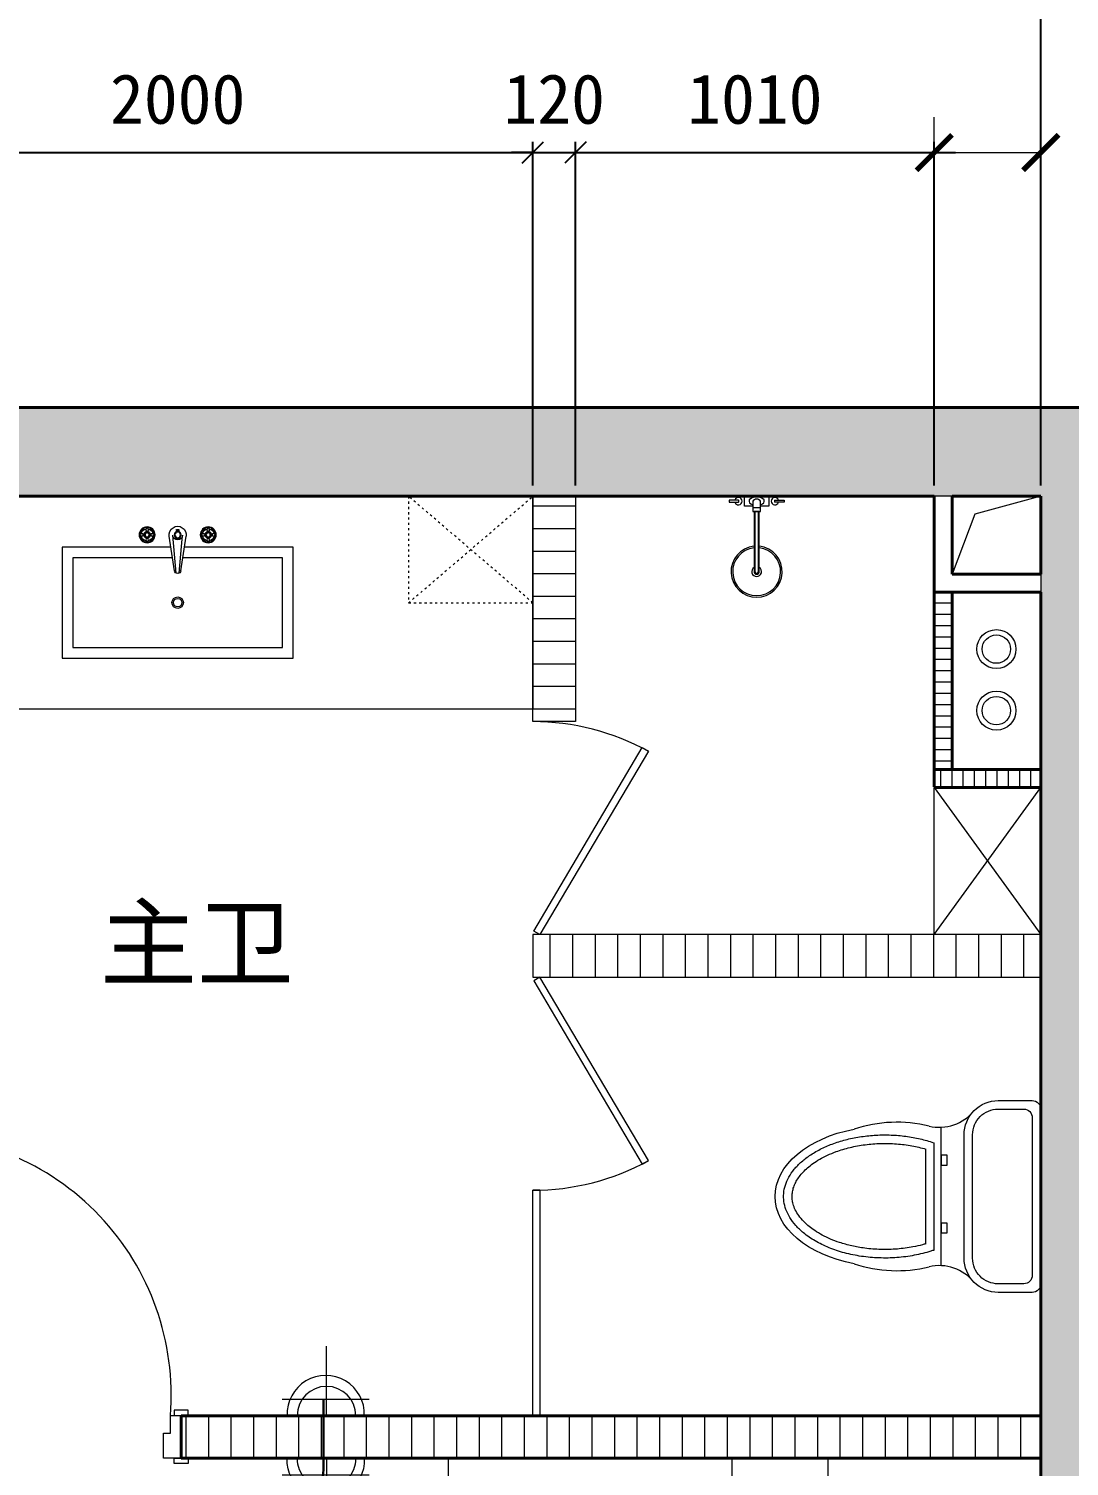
# Model space of a CAD drawing. Header units: millimetres. Extents: x -64529 to 3079702, y -28926 to 77119.
# Drawn here: x -28137 to -25208, y -13592 to -9542 of the extents above; entities that cross this region are included whole.
import ezdxf

# ---------------------------------------------------------------- set-up
doc = ezdxf.new("R2010")
doc.units = ezdxf.units.MM
doc.header["$LTSCALE"] = 10
doc.linetypes.add('ACAD_ISO03W100', pattern=[30, 12, -18])
doc.layers.get('0').update_dxf_attribs({"color": 255})
doc.layers.get('Defpoints').update_dxf_attribs({"color": 255})
for name, color, linetype, lineweight in [('1浅浅', 251, 'Continuous', 20), ('1灯位开关布线图', 1, 'Continuous', 30), ('1灯具', 2, 'Continuous', 30)]:
    doc.layers.add(name, color=color, linetype=linetype, lineweight=lineweight)
doc.layers.add('F', color=5, linetype='Continuous')
doc.styles.get("Standard").update_dxf_attribs({"font": ''})
doc.styles.add('宋体', font='', dxfattribs={"height": 2.5})
doc.styles.get('Standard').set_extended_font_data('SimSun')
doc.styles.get('宋体').set_extended_font_data('SimSun')
doc.dimstyles.new('副本 外标注', dxfattribs={"dimtxt": 140, "dimasz": 60, "dimexe": 30, "dimexo": 30, "dimgap": 80, "dimtad": 1, "dimtoh": 1, "dimdec": 0, "dimtxsty": 'Standard', "dimblk": 'OBLIQUE', "dimcen": 2.5, "dimdle": 60, "dimclrd": 250, "dimclre": 250, "dimclrt": 44, "dimadec": 0, "dimazin": 0, "dimtfac": 1, "dimtdec": 0, "dimtix": 1, "dimtmove": 0, "dimatfit": 3, "dimldrblk": 'DOTSMALL', "dimfxl": 1, "dimtfill": 1, "dimarcsym": 0})
doc.dimstyles.new('外尺寸', dxfattribs={"dimscale": 100, "dimtxt": 2.5, "dimasz": 1, "dimexe": 1, "dimexo": 1, "dimgap": 0.8, "dimtad": 1, "dimdec": 0, "dimdsep": 46, "dimtxsty": '宋体', "dimblk1": 'ARCHTICK', "dimblk2": 'ARCHTICK', "dimsah": 1, "dimcen": -0.9, "dimclrd": 256, "dimclre": 256, "dimclrt": 96, "dimaunit": 1, "dimadec": 0, "dimazin": 0, "dimtfac": 0.35, "dimtdec": 0, "dimtix": 1, "dimtmove": 2, "dimatfit": 3, "dimldrblk": 'DOT', "dimfxl": 7, "dimfxlon": 1, "dimtvp": 0.8, "dimtolj": 1, "dimtzin": 0, "dimlwd": -1, "dimlwe": -1, "dimarcsym": 0})

# ---------------------------------------------------------------- blocks, each defined once
blk = doc.blocks.new('_Oblique')
at = {"color": 0, "linetype": 'ByBlock', "lineweight": -2}
blk.add_line((-0.5, -0.5), (0.5, 0.5), dxfattribs=at)
blk = doc.blocks.new('*D748')
at = {"layer": '1浅浅', "color": 250, "lineweight": -2, "transparency": 16777216}
for p, q in [((-35338, -10829.2), (-35338, -8928)), ((-17858, -10829.2), (-17858, -8928)), ((-35398, -8958), (-17798, -8958))]:
    blk.add_line(p, q, dxfattribs=at)
at = {"layer": 'Defpoints', "color": 0, "lineweight": 30, "transparency": 16777216}
for p in [(-17858, -8958), (-35338, -10859.2), (-17858, -10859.2)]:
    blk.add_point(p, dxfattribs=at)
at = {"layer": '1浅浅', "color": 250, "lineweight": -2, "transparency": 16777216, "xscale": 60, "yscale": 60, "zscale": 60, "rotation": 180}
blk.add_blockref('_Oblique', (-35338, -8958), dxfattribs=at)
at = {"layer": '1浅浅', "color": 250, "lineweight": -2, "transparency": 16777216, "xscale": 60, "yscale": 60, "zscale": 60}
blk.add_blockref('_Oblique', (-17858, -8958), dxfattribs=at)
at = {"layer": '1浅浅', "color": 44, "transparency": 16777216, "insert": (-26598, -8808), "char_height": 140, "attachment_point": 5, "bg_fill": 3, "box_fill_scale": 1.1, "bg_fill_color": 256, "bg_fill_true_color": 13158600, "bg_fill_transparency": 14234132}
blk.add_mtext('17330', dxfattribs=at)
blk = doc.blocks.new('_DotSmall')
at = {"color": 0, "linetype": 'ByBlock', "const_width": 0.5}
blk.add_lwpolyline([(-0.0625, 0, 1), (0.0625, 0, 1)], format="xyb", close=True, dxfattribs=at)
blk = doc.blocks.new('*D766')
at = {"layer": '1浅浅', "color": 250, "lineweight": -2, "transparency": 16777216}
for p, q in [((-26598, -10829.2), (-26598, -9861.1)), ((-25588, -10829.2), (-25588, -9861.1)), ((-26658, -9891.1), (-25528, -9891.1))]:
    blk.add_line(p, q, dxfattribs=at)
at = {"layer": 'Defpoints', "color": 0, "lineweight": 30, "transparency": 16777216}
for p in [(-25588, -9891.1), (-26598, -10859.2), (-25588, -10859.2)]:
    blk.add_point(p, dxfattribs=at)
at = {"layer": '1浅浅', "color": 250, "lineweight": -2, "transparency": 16777216, "xscale": 60, "yscale": 60, "zscale": 60, "rotation": 180}
blk.add_blockref('_Oblique', (-26598, -9891.1), dxfattribs=at)
at = {"layer": '1浅浅', "color": 250, "lineweight": -2, "transparency": 16777216, "xscale": 60, "yscale": 60, "zscale": 60}
blk.add_blockref('_Oblique', (-25588, -9891.1), dxfattribs=at)
at = {"layer": '1浅浅', "color": 44, "transparency": 16777216, "insert": (-26093, -9741.1), "char_height": 140, "attachment_point": 5, "bg_fill": 3, "box_fill_scale": 1.1, "bg_fill_color": 256, "bg_fill_true_color": 13158600, "bg_fill_transparency": 3955916}
blk.add_mtext('1010', dxfattribs=at)
blk = doc.blocks.new('_ArchTick')
at = {"color": 0, "linetype": 'ByBlock', "const_width": 0.15}
blk.add_lwpolyline([(-0.5, -0.5), (0.5, 0.5)], dxfattribs=at)
blk = doc.blocks.new('*D767')
at = {"layer": '1浅浅', "transparency": 16777216}
for p, q in [((-25588, -10591.1), (-25588, -9791.1)), ((-25288, -10591.1), (-25288, -9791.1)), ((-25588, -9891.1), (-25288, -9891.1))]:
    blk.add_line(p, q, dxfattribs=at)
at = {"layer": 'Defpoints', "color": 0, "lineweight": 30, "transparency": 16777216}
for p in [(-25288, -9891.1), (-25588, -10859.2), (-25288, -10859.2)]:
    blk.add_point(p, dxfattribs=at)
at = {"layer": '1浅浅', "transparency": 16777216, "xscale": 100, "yscale": 100, "zscale": 100, "rotation": 180}
blk.add_blockref('_ArchTick', (-25588, -9891.1), dxfattribs=at)
at = {"layer": '1浅浅', "transparency": 16777216, "xscale": 100, "yscale": 100, "zscale": 100}
blk.add_blockref('_ArchTick', (-25288, -9891.1), dxfattribs=at)
at = {"layer": '1浅浅', "color": 96, "transparency": 16777216, "insert": (-25438, -9809.9), "char_height": 2.5, "attachment_point": 5, "style": '宋体'}
blk.add_mtext('\\A1;300', dxfattribs=at)
blk = doc.blocks.new('_Dot')
at = {"color": 0, "linetype": 'ByBlock', "lineweight": -2}
blk.add_line((-0.5, 0), (-1, 0), dxfattribs=at)
at = {"color": 0, "linetype": 'ByBlock', "const_width": 0.5}
blk.add_lwpolyline([(-0.25, 0, 1), (0.25, 0, 1)], format="xyb", close=True, dxfattribs=at)
blk = doc.blocks.new('*D768')
at = {"layer": '1浅浅', "color": 250, "lineweight": -2, "transparency": 16777216}
for p, q in [((-29708, -9393.5), (-25228, -9393.5)), ((-29648, -10829.2), (-29648, -9363.5)), ((-25288, -10829.2), (-25288, -9363.5))]:
    blk.add_line(p, q, dxfattribs=at)
at = {"layer": 'Defpoints', "color": 0, "lineweight": 30, "transparency": 16777216}
for p in [(-25288, -9393.5), (-29648, -10859.2), (-25288, -10859.2)]:
    blk.add_point(p, dxfattribs=at)
at = {"layer": '1浅浅', "color": 250, "lineweight": -2, "transparency": 16777216, "xscale": 60, "yscale": 60, "zscale": 60, "rotation": 180}
blk.add_blockref('_Oblique', (-29648, -9393.5), dxfattribs=at)
at = {"layer": '1浅浅', "color": 250, "lineweight": -2, "transparency": 16777216, "xscale": 60, "yscale": 60, "zscale": 60}
blk.add_blockref('_Oblique', (-25288, -9393.5), dxfattribs=at)
at = {"layer": '1浅浅', "color": 44, "transparency": 16777216, "insert": (-27468, -9243.5), "char_height": 140, "attachment_point": 5, "bg_fill": 3, "box_fill_scale": 1.1, "bg_fill_color": 256, "bg_fill_true_color": 13158600, "bg_fill_transparency": 14241872}
blk.add_mtext('4360', dxfattribs=at)
blk = doc.blocks.new('*D769')
at = {"layer": '1浅浅', "transparency": 16777216}
for p, q in [((-25288, -9791.1), (-25288, -9293.5)), ((-25088, -9787.8), (-25088, -9293.5)), ((-25288, -9393.5), (-25088, -9393.5))]:
    blk.add_line(p, q, dxfattribs=at)
at = {"layer": 'Defpoints', "color": 0, "lineweight": 30, "transparency": 16777216}
for p in [(-25088, -9393.5), (-25288, -9891.1), (-25088, -9887.8)]:
    blk.add_point(p, dxfattribs=at)
at = {"layer": '1浅浅', "transparency": 16777216, "xscale": 100, "yscale": 100, "zscale": 100, "rotation": 180}
blk.add_blockref('_ArchTick', (-25288, -9393.5), dxfattribs=at)
at = {"layer": '1浅浅', "transparency": 16777216, "xscale": 100, "yscale": 100, "zscale": 100}
blk.add_blockref('_ArchTick', (-25088, -9393.5), dxfattribs=at)
at = {"layer": '1浅浅', "color": 96, "transparency": 16777216, "insert": (-25188, -9312.2), "char_height": 2.5, "attachment_point": 5, "style": '宋体'}
blk.add_mtext('\\A1;200', dxfattribs=at)
blk = doc.blocks.new('*D779')
at = {"layer": '1浅浅', "color": 250, "lineweight": -2, "transparency": 16777216}
for p, q in [((-26718, -9961.1), (-26718, -9861.1)), ((-26598, -9961.1), (-26598, -9861.1)), ((-26718, -9891.1), (-26778, -9891.1)), ((-26718, -9891.1), (-26598, -9891.1)), ((-26598, -9891.1), (-26538, -9891.1))]:
    blk.add_line(p, q, dxfattribs=at)
at = {"layer": 'Defpoints', "color": 0, "lineweight": 30, "transparency": 16777216}
for p in [(-26598, -9891.1), (-26718, -9991.1), (-26598, -9991.1)]:
    blk.add_point(p, dxfattribs=at)
at = {"layer": '1浅浅', "color": 250, "lineweight": -2, "transparency": 16777216, "xscale": 60, "yscale": 60, "zscale": 60}
blk.add_blockref('_Oblique', (-26718, -9891.1), dxfattribs=at)
at = {"layer": '1浅浅', "color": 250, "lineweight": -2, "transparency": 16777216, "xscale": 60, "yscale": 60, "zscale": 60, "rotation": 180}
blk.add_blockref('_Oblique', (-26598, -9891.1), dxfattribs=at)
at = {"layer": '1浅浅', "color": 44, "transparency": 16777216, "insert": (-26658, -9741.1), "char_height": 140, "attachment_point": 5, "bg_fill": 3, "box_fill_scale": 1.1, "bg_fill_color": 256, "bg_fill_true_color": 13158600, "bg_fill_transparency": 14241356}
blk.add_mtext('120', dxfattribs=at)
blk = doc.blocks.new('20170410.13395023')
at = {"layer": 'F', "color": 2, "lineweight": 15}
for p, q in [((2.088, 0, 25.933), (2.088, 2.646, 25.933)), ((0.399, 0.628, 82.552), (3.71, 0.628, 82.552)), ((0, 0, 25.933), (4.301, 0, 25.933))]:
    blk.add_line(p, q, dxfattribs=at)
for centre, radius, start, end in [((2.059, 0.062, 25.933), 1.471, 357.57, 182.43), ((2.088, 0, 25.933), 1.117, 0, 180)]:
    blk.add_arc(centre, radius, start, end, dxfattribs=at)
blk = doc.blocks.new('*D783')
at = {"layer": '1浅浅', "color": 250, "lineweight": -2, "transparency": 16777216}
for p, q in [((-28718, -10829.2), (-28718, -9861.1)), ((-26718, -10829.4), (-26718, -9861.1)), ((-28778, -9891.1), (-26658, -9891.1))]:
    blk.add_line(p, q, dxfattribs=at)
at = {"layer": 'Defpoints', "color": 0, "lineweight": 30, "transparency": 16777216}
for p in [(-26718, -9891.1), (-28718, -10859.2), (-26718, -10859.4)]:
    blk.add_point(p, dxfattribs=at)
at = {"layer": '1浅浅', "color": 250, "lineweight": -2, "transparency": 16777216, "xscale": 60, "yscale": 60, "zscale": 60, "rotation": 180}
blk.add_blockref('_Oblique', (-28718, -9891.1), dxfattribs=at)
at = {"layer": '1浅浅', "color": 250, "lineweight": -2, "transparency": 16777216, "xscale": 60, "yscale": 60, "zscale": 60}
blk.add_blockref('_Oblique', (-26718, -9891.1), dxfattribs=at)
at = {"layer": '1浅浅', "color": 44, "transparency": 16777216, "insert": (-27718, -9741.1), "char_height": 140, "attachment_point": 5, "bg_fill": 3, "box_fill_scale": 1.1, "bg_fill_color": 256, "bg_fill_true_color": 13158600, "bg_fill_transparency": 11534348}
blk.add_mtext('2000', dxfattribs=at)

msp = doc.modelspace()

# ---------------------------------------------------------------- hatches: boundary and pattern name
at = {"layer": '1浅浅'}
h = msp.add_hatch(color=251, dxfattribs=at)
h.dxf.hatch_style = 1
h.paths.add_polyline_path([(-35588, -10609.2), (-17608, -10609.2), (-17608, -11309.2), (-17858, -11309.2), (-17858, -10859.2), (-35338, -10859.2), (-35338, -11309.2), (-35588, -11309.2)])
h = msp.add_hatch(color=251, dxfattribs=at)
h.dxf.hatch_style = 1
h.paths.add_polyline_path([(-25288, -10859.2), (-25288, -16284.2), (-25088, -16284.2), (-25088, -15929.2), (-25088, -10859.2)])
at = {"layer": '1浅浅', "lineweight": 0}
h = msp.add_hatch(dxfattribs=at)
h.set_pattern_fill('ANSI31', color=251, scale=10, angle=135, style=0)
h.set_pattern_definition([(180, (-25587.98, -11128.094), (-5e-15, -31.75), [])])
h.paths.add_polyline_path([(-25538, -11128.1), (-25586, -11128.1), (-25588, -11129.2), (-25588, -11628.1), (-25538, -11628.1), (-25538, -11584.8)])
h = msp.add_hatch(dxfattribs=at)
h.set_pattern_fill('ANSI31', color=251, scale=10, angle=45, style=0)
h.set_pattern_definition([(90, (-25537.98, -11629.177), (-31.75, 5e-15), [])])
h.paths.add_polyline_path([(-25588, -11629.2), (-25588, -11679.2), (-25288, -11679.2), (-25288, -11629.2)])
h = msp.add_hatch(dxfattribs=at)
h.set_pattern_fill('ANSI31', color=251, scale=20, angle=45, style=0)
h.set_pattern_definition([(90, (471488.38, 71883.76), (-63.5, 0), [])])
h.paths.add_polyline_path([(-26718, -12094.2), (-26718, -12214.2), (-25288, -12214.2), (-25288, -12094.2)])
h = msp.add_hatch(dxfattribs=at)
h.set_pattern_fill('ANSI31', color=251, scale=20, angle=45, style=0)
h.set_pattern_definition([(90, (470399.9, 70353.76), (-63.5, 0), [])])
h.paths.add_polyline_path([(-27708.1, -13449.2), (-25288, -13449.2), (-25288, -13569.2), (-27708.1, -13569.2)])

# ---------------------------------------------------------------- linework, layer by layer
at = {"layer": '1浅浅', "color": 251, "lineweight": 40}
for p, q in [((-35588, -10609.2), (-17608, -10609.2)), ((-35338, -10859.2), (-25588, -10859.2)), ((-26588, -10859.2), (-28088, -10859.2)), ((-26588, -10859.2), (-28088, -10859.2)), ((-25588, -10859.2), (-27107.8, -10859.2)), ((-25588, -10859.2), (-26588, -10859.2)), ((-25588, -10859.2), (-26388, -10859.2)), ((-25588, -10859.2), (-26288, -10859.2)), ((-25588, -10859.2), (-25588, -11129.2)), ((-25588, -10859.2), (-25588, -11129.2)), ((-25538, -10859.2), (-25288, -10859.2)), ((-25538, -10859.2), (-25538, -11079.2)), ((-25288, -10859.2), (-25538, -10859.2)), ((-25288, -10859.2), (-25288, -11079.2)), ((-25538, -11079.2), (-25288, -11079.2)), ((-25588, -11128.1), (-25588, -11678.1)), ((-25588, -11129.2), (-25288, -11129.2)), ((-25538, -11128.1), (-25538, -11629.2)), ((-25288, -11129.2), (-25288, -15509.2)), ((-25288, -11629.2), (-25588, -11629.2)), ((-25288, -11679.2), (-25588, -11679.2)), ((-27708.1, -13568.9), (-27708.1, -13448.8)), ((-27708.1, -13449.2), (-25288, -13449.2)), ((-27708.1, -13449.2), (-27708.1, -13569.2)), ((-27708.1, -13569.2), (-25288, -13569.2))]:
    msp.add_line(p, q, dxfattribs=at)
at = {"layer": '1浅浅', "color": 251, "ltscale": 100}
msp.add_line((-26498.4, -10859.2), (-27088, -10859.2), dxfattribs=at)
at = {"layer": '1浅浅', "color": 251, "ltscale": 2}
msp.add_line((-26099.1, -10891.1), (-26076.9, -10891.1), dxfattribs=at)
at = {"layer": '1浅浅', "color": 251, "ltscale": 0.1}
for p, q in [((-25288, -10859.2), (-25473.7, -10909.5)), ((-25473.7, -10909.5), (-25538, -11079.2))]:
    msp.add_line(p, q, dxfattribs=at)
at = {"layer": '1浅浅', "color": 251, "lineweight": 0}
for p, q in [((-27811.7, -10966), (-27815, -10966)), ((-27811.7, -10970), (-27815, -10970)), ((-27806.1, -10960.3), (-27806.1, -10957)), ((-27802.1, -10960.3), (-27802.1, -10957)), ((-27796.4, -10966), (-27793.1, -10966)), ((-27796.4, -10970), (-27793.1, -10970)), ((-27726.7, -11069.3), (-27741.7, -10971.6)), ((-27722.4, -11075.6), (-27731.9, -10969.2)), ((-27718, -10954.4), (-27723.3, -10954.4)), ((-27718, -10954.4), (-27712.7, -10954.4)), ((-27713.6, -11075.6), (-27704, -10969.2)), ((-27709.3, -11069.3), (-27694.3, -10971.6)), ((-27639.6, -10966), (-27642.8, -10966)), ((-27639.6, -10970), (-27642.8, -10970)), ((-27633.9, -10960.3), (-27633.9, -10957)), ((-27629.9, -10960.3), (-27629.9, -10957)), ((-27624.2, -10966), (-27621, -10966)), ((-27624.2, -10970), (-27621, -10970)), ((-27806.1, -10975.6), (-27806.1, -10978.9)), ((-27802.1, -10975.6), (-27802.1, -10978.9)), ((-27633.9, -10975.6), (-27633.9, -10978.9)), ((-27629.9, -10975.6), (-27629.9, -10978.9)), ((-25588, -11679.2), (-25288, -12094.2)), ((-25588, -12094.2), (-25288, -11679.2))]:
    msp.add_line(p, q, dxfattribs=at)
at = {"layer": '1浅浅', "color": 251}
msp.add_line((-25288, -11079.2), (-25288, -11129.2), dxfattribs=at)
at = {"layer": '1浅浅', "color": 251, "lineweight": 20}
for p, q in [((-25488, -11130.3), (-25486, -11129.2)), ((-25568.2, -13026.6), (-25568.2, -12636.8)), ((-26698, -12814.2), (-26718, -12814.2)), ((-26956.6, -13569.2), (-26956.6, -13969.2)), ((-26156.6, -13969.2), (-26156.6, -13569.2)), ((-25888, -13569.2), (-25888, -15509.2))]:
    msp.add_line(p, q, dxfattribs=at)
for points in [[(-28718, -10859), (-26718, -10859.2), (-26718, -11459.2), (-28718, -11459)], [(-26409.9, -11567.4), (-26392.7, -11577.6), (-26698, -12094.1), (-26715.2, -12084)], [(-25588, -11679.2), (-25288, -11679.2), (-25288, -12094.2), (-25588, -12094.2)], [(-26409.9, -12740.9), (-26392.7, -12730.7), (-26698, -12214.2), (-26715.2, -12224.4)], [(-26698, -13449.2), (-26718, -13449.2), (-26718, -12814.2), (-26698, -12814.2)]]:
    msp.add_lwpolyline(points, close=True, dxfattribs=at)
at = {"layer": '1浅浅', "color": 251, "ltscale": 2}
for points in [[(-26139.3, -10870.4), (-26165, -10870.4), (-26165, -10875.8), (-26139.3, -10875.8)], [(-26099.1, -10887.1), (-26122.1, -10887.1), (-26122.1, -10859.2), (-26053.9, -10859.2), (-26053.9, -10887.1), (-26076.9, -10887.1)], [(-26099.1, -10873.1), (-26099.1, -10902.4), (-26076.9, -10902.4), (-26076.9, -10873.1)], [(-26036.7, -10870.4), (-26010.9, -10870.4), (-26010.9, -10875.8), (-26036.7, -10875.8)], [(-26080.8, -11071.7), (-26080.8, -10902.4), (-26095.2, -10902.4), (-26095.2, -11071.7)], [(-26083, -11071.7), (-26083, -10902.4), (-26093, -10902.4), (-26093, -11071.7)]]:
    msp.add_lwpolyline(points, dxfattribs=at)
at = {"layer": '1浅浅', "color": 251, "lineweight": 20}
for points in [[(-27736.9, -11003), (-28043, -11003), (-28043, -11315.1), (-27393, -11315.1), (-27393, -11003), (-27699.1, -11003)], [(-27732.3, -11033), (-28013, -11033), (-28013, -11285.1), (-27423, -11285.1), (-27423, -11033), (-27703.7, -11033)]]:
    msp.add_lwpolyline(points, dxfattribs=at)
at = {"layer": '1浅浅', "color": 251}
for points in [[(-26718, -12094.2), (-26718, -12214.2), (-25288, -12214.2), (-25288, -12094.2)], [(-27728.1, -13433.8), (-27728.1, -13448.8), (-27688.1, -13448.8), (-27688.1, -13433.8)], [(-27758.1, -13498.8), (-27738.1, -13498.8), (-27738.1, -13448.8), (-27708.1, -13448.8), (-27708.1, -13568.9), (-27758.1, -13568.9)], [(-27708.1, -13449.2), (-25288, -13449.2), (-25288, -13569.2), (-27708.1, -13569.2)], [(-27728.1, -13583.9), (-27728.1, -13568.9), (-27688.1, -13568.9), (-27688.1, -13583.9)]]:
    msp.add_lwpolyline(points, close=True, dxfattribs=at)
at = {"layer": '1浅浅', "color": 251, "lineweight": 20}
msp.add_lwpolyline([(-25504, -13005.7), (-25504, -12657.7, -0.414214), (-25408, -12561.7), (-25312, -12561.7, -0.414214), (-25288, -12585.7), (-25288, -13077.7, -0.414214), (-25312, -13101.7), (-25408, -13101.7, -0.414214)], format="xyb", close=True, dxfattribs=at)
at = {"layer": '1浅浅', "color": 251, "lineweight": 5}
msp.add_lwpolyline([(-25480, -13005.7), (-25480, -12657.7, -0.414214), (-25408, -12585.7), (-25336, -12585.7, -0.414214), (-25312, -12609.7), (-25312, -13053.7, -0.414214), (-25336, -13077.7), (-25408, -13077.7, -0.414214)], format="xyb", close=True, dxfattribs=at)
for points in [[(-25612, -12965.1), (-25612, -12698.3)], [(-25588, -12982.6), (-25588, -12680.8)]]:
    msp.add_lwpolyline(points, dxfattribs=at)
for points in [[(-25551.4, -12743.3), (-25551.4, -12715.2), (-25568.2, -12715.2), (-25568.2, -12743.3)], [(-25551.4, -12934.5), (-25551.4, -12906.4), (-25568.2, -12906.4), (-25568.2, -12934.5)]]:
    msp.add_lwpolyline(points, close=True, dxfattribs=at)
at = {"layer": '1浅浅', "color": 251, "lineweight": 0}
for radius in [16, 12]:
    msp.add_circle((-27718, -11159), radius, dxfattribs=at)
at = {"layer": '1浅浅', "color": 251}
for centre, radius in [((-25413, -11289.9), 55), ((-25413, -11289.9), 40), ((-25413, -11463), 55), ((-25413, -11463), 40)]:
    msp.add_circle(centre, radius, dxfattribs=at)
at = {"layer": '1浅浅', "color": 251, "ltscale": 2}
for centre, radius, start, end in [((-26139.3, -10873.1), 10.5, 194.8057, 165.1943), ((-26141.2, -10873.1), 3.3, 305.405, 54.595), ((-26088, -10881.4), 13.9, 36.663, 143.337), ((-26036.7, -10873.1), 10.5, 14.8057, 345.1943), ((-26034.8, -10873.1), 3.3, 125.405, 234.595), ((-26088, -11071.7), 72, 96.1419, 83.8581), ((-26088, -11071.7), 67.5, 96.1419, 83.8581), ((-26088, -11071.7), 13.7, 121.6891, 58.3109), ((-26088, -11071.7), 7.22, 180, 0), ((-26088, -11071.7), 4.97, 180, 0)]:
    msp.add_arc(centre, radius, start, end, dxfattribs=at)
at = {"layer": '1浅浅', "color": 251, "lineweight": 5}
for centre, start, end in [((-26718, -12169.7), 61.2169, 90), ((-26718, -12138.6), 270, 298.7831)]:
    msp.add_arc(centre, 675.5, start, end, dxfattribs=at)
at = {"layer": '1浅浅', "color": 251, "lineweight": 20}
for centre, radius, start, end in [((-25574, -12511.2), 125.7, 256.7915, 321.2917), ((-25693.4, -13001.2), 378.6, 76.137, 108.5158), ((-25693.4, -12662.2), 378.6, 251.4842, 283.863), ((-25574, -13152.2), 125.7, 38.7083, 103.2085)]:
    msp.add_arc(centre, radius, start, end, dxfattribs=at)
at = {"layer": '1浅浅', "color": 251, "lineweight": 9}
msp.add_arc((-28468.5, -13390.7), 732.2, 355.4309, 91.6501, dxfattribs=at)
at = {"layer": '1浅浅', "color": 251, "ltscale": 2}
msp.add_ellipse((-26088, -10873.1), major_axis=(21.5, 0), ratio=0.568478, start_param=-1.025813, end_param=4.167405, dxfattribs=at)
at = {"layer": '1浅浅', "color": 251, "lineweight": 0, "extrusion": (0, 0, -1)}
for centre, major_axis, start_param, end_param in [((-27804.1, -10968), (-15.8, 15.8), 5.497787, 11.780972), ((-27804.1, -10968), (-14.4, 14.4), 5.497787, 11.780972), ((-27818.5, -10968), (-2.83, 2.83), 5.497787, 11.780972), ((-27804.1, -10968), (-11.9, 11.9), 5.70389, 6.862481), ((-27804.1, -10968), (11.9, 11.9), 2.562297, 3.720888), ((-27804.1, -10968), (6.51, 6.51), 4.147658, 5.27712), ((-27804.1, -10968), (-6.51, 6.51), 4.147658, 5.27712), ((-27804.1, -10968), (-5.66, 5.66), 5.497787, 11.780972), ((-27804.1, -10968), (-3.96, 3.96), 5.497787, 11.780972), ((-27804.1, -10953.6), (-2.83, 2.83), 5.497787, 11.780972), ((-27804.1, -10968), (-6.51, 6.51), 1.006065, 2.135527), ((-27804.1, -10968), (6.51, 6.51), 1.006065, 2.135527), ((-27804.1, -10968), (11.9, 11.9), -0.579296, 0.579296), ((-27804.1, -10968), (11.9, 11.9), 0.991501, 2.150092), ((-27789.7, -10968), (-2.83, 2.83), 5.497787, 11.780972), ((-27718, -10968), (17, 17), 3.774399, 7.221175), ((-27718, -10968), (-9.9, 9.9), 2.445679, 5.408302), ((-27718, -10968), (-7.07, 7.07), 5.497787, 11.780972), ((-27718, -10968), (-5.66, 5.66), 5.497787, 11.780972), ((-27718, -10961.4), (-6.23, 6.23), 0.142527, 1.42827), ((-27631.9, -10968), (-15.8, 15.8), 5.497787, 11.780972), ((-27631.9, -10968), (-14.4, 14.4), 5.497787, 11.780972), ((-27646.3, -10968), (-2.83, 2.83), 5.497787, 11.780972), ((-27631.9, -10968), (-11.9, 11.9), 5.70389, 6.862481), ((-27631.9, -10968), (11.9, 11.9), 2.562297, 3.720888), ((-27631.9, -10968), (6.51, 6.51), 4.147658, 5.27712), ((-27631.9, -10968), (-6.51, 6.51), 4.147658, 5.27712), ((-27631.9, -10968), (-5.66, 5.66), 5.497787, 11.780972), ((-27631.9, -10968), (-3.96, 3.96), 5.497787, 11.780972), ((-27631.9, -10953.6), (-2.83, 2.83), 5.497787, 11.780972), ((-27631.9, -10968), (-6.51, 6.51), 1.006065, 2.135527), ((-27631.9, -10968), (6.51, 6.51), 1.006065, 2.135527), ((-27631.9, -10968), (11.9, 11.9), -0.579296, 0.579296), ((-27631.9, -10968), (11.9, 11.9), 0.991501, 2.150092), ((-27617.5, -10968), (-2.83, 2.83), 5.497787, 11.780972), ((-27804.1, -10982.4), (-2.83, 2.83), 5.497787, 11.780972), ((-27631.9, -10982.4), (-2.83, 2.83), 5.497787, 11.780972), ((-27718, -11068), (-6.22, 6.22), 2.508786, 5.345196)]:
    msp.add_ellipse(centre, major_axis=major_axis, ratio=1, start_param=start_param, end_param=end_param, dxfattribs=at)
at = {"layer": '1浅浅', "color": 251, "lineweight": 20, "extrusion": (0, 0, -1)}
msp.add_ellipse((-25727.2, -12831.7), major_axis=(308.9, 0), ratio=0.639074, start_param=1.854304, end_param=4.42888, dxfattribs=at)
at = {"layer": '1浅浅', "color": 251, "lineweight": 5}
for points, knots in [([(-25588, -12982.6), (-25591.2, -12983.7), (-25594.5, -12984.8), (-25612.7, -12990.5), (-25628.2, -12994.4), (-25660.2, -13000.4), (-25676.6, -13002.6), (-25709.8, -13005.1), (-25726.6, -13005.4), (-25760, -13004.2), (-25776.7, -13002.7), (-25809.2, -12998), (-25825.1, -12994.7), (-25855.7, -12986.5), (-25870.4, -12981.6), (-25898.2, -12970.3), (-25911.2, -12963.9), (-25935.1, -12949.9), (-25946.1, -12942.4), (-25964, -12927.7), (-25971.3, -12920.6), (-25984.1, -12906.2), (-25989.7, -12898.8), (-25998.9, -12883.9), (-26002.6, -12876.3), (-26008.2, -12861.1), (-26010.1, -12853.4), (-26012.2, -12838.2), (-26012.4, -12830.5), (-26011.1, -12815.3), (-26009.6, -12807.6), (-26004.8, -12792.4), (-26001.5, -12784.8), (-25993.2, -12769.7), (-25988.1, -12762.2), (-25976.1, -12747.7), (-25969.1, -12740.6), (-25953.6, -12726.9), (-25945, -12720.3), (-25926.2, -12708), (-25916, -12702.2), (-25894.3, -12691.5), (-25882.8, -12686.6), (-25858.7, -12677.9), (-25846.1, -12674.1), (-25820.2, -12667.7), (-25806.8, -12665.1), (-25779.6, -12661), (-25765.7, -12659.7), (-25737.8, -12658.2), (-25723.7, -12658.1), (-25695.7, -12659.1), (-25681.8, -12660.3), (-25654.4, -12663.9), (-25640.9, -12666.3), (-25614.7, -12672.4), (-25602, -12676), (-25589.2, -12680.4), (-25588.6, -12680.6), (-25588, -12680.8)], [4.21604, 4.21604, 4.21604, 4.21604, 4.254367, 4.254367, 4.425322, 4.425322, 4.596277, 4.596277, 4.767233, 4.767233, 4.938188, 4.938188, 5.109143, 5.109143, 5.280098, 5.280098, 5.451054, 5.451054, 5.622009, 5.622009, 5.765241, 5.765241, 5.908474, 5.908474, 6.051707, 6.051707, 6.19494, 6.19494, 6.338172, 6.338172, 6.481405, 6.481405, 6.624638, 6.624638, 6.767871, 6.767871, 6.911103, 6.911103, 7.054336, 7.054336, 7.197569, 7.197569, 7.340801, 7.340801, 7.484034, 7.484034, 7.627267, 7.627267, 7.7705, 7.7705, 7.913732, 7.913732, 8.056965, 8.056965, 8.200198, 8.200198, 8.343431, 8.343431, 8.35033, 8.35033, 8.35033, 8.35033]), ([(-25612, -12965.1), (-25615, -12966), (-25618.1, -12966.8), (-25630, -12970), (-25638.9, -12972), (-25662.3, -12976.4), (-25677, -12978.4), (-25707.1, -12980.9), (-25722.5, -12981.3), (-25753.2, -12980.6), (-25768.5, -12979.4), (-25795.9, -12975.8), (-25808.2, -12973.6), (-25832, -12968.2), (-25843.5, -12965), (-25863.4, -12958.4), (-25871.8, -12955.2), (-25888, -12948.3), (-25895.8, -12944.6), (-25910.7, -12936.6), (-25917.8, -12932.3), (-25929.9, -12924.1), (-25935, -12920.4), (-25945.5, -12911.8), (-25950.8, -12907), (-25960.8, -12896.6), (-25965.4, -12891.1), (-25973.3, -12880.1), (-25976.5, -12874.6), (-25981.8, -12863.7), (-25983.8, -12858.4), (-25986.4, -12848.8), (-25987.2, -12844.6), (-25988.1, -12836.1), (-25988.3, -12831.9), (-25987.8, -12823.5), (-25987.3, -12819.3), (-25985.5, -12810.7), (-25984.2, -12806.4), (-25980.9, -12797.7), (-25978.8, -12793.3), (-25973.9, -12784.4), (-25970.9, -12779.9), (-25964.5, -12771.3), (-25961.1, -12767.1), (-25953.4, -12759), (-25949.2, -12754.9), (-25940, -12746.9), (-25935.1, -12743), (-25923.7, -12734.9), (-25917.2, -12730.7), (-25903.4, -12722.8), (-25896.1, -12719), (-25880.7, -12711.8), (-25872.6, -12708.5), (-25851.7, -12700.9), (-25838.5, -12696.9), (-25811.2, -12690.3), (-25797, -12687.7), (-25768.1, -12683.9), (-25753.4, -12682.8), (-25723.8, -12682), (-25708.9, -12682.4), (-25679.5, -12684.6), (-25665, -12686.5), (-25637.5, -12691.5), (-25624.5, -12694.6), (-25612, -12698.3)], [4.282455, 4.282455, 4.282455, 4.282455, 4.319465, 4.319465, 4.422889, 4.422889, 4.585126, 4.585126, 4.750595, 4.750595, 4.916065, 4.916065, 5.053908, 5.053908, 5.191751, 5.191751, 5.301004, 5.301004, 5.410256, 5.410256, 5.523654, 5.523654, 5.616126, 5.616126, 5.72975, 5.72975, 5.85627, 5.85627, 5.982789, 5.982789, 6.109308, 6.109308, 6.212488, 6.212488, 6.315667, 6.315667, 6.418847, 6.418847, 6.522027, 6.522027, 6.625206, 6.625206, 6.728386, 6.728386, 6.822926, 6.822926, 6.917466, 6.917466, 7.012007, 7.012007, 7.11939, 7.11939, 7.226774, 7.226774, 7.334158, 7.334158, 7.493878, 7.493878, 7.653598, 7.653598, 7.813318, 7.813318, 7.973038, 7.973038, 8.132758, 8.132758, 8.283917, 8.283917, 8.283917, 8.283917])]:
    msp.add_open_spline(points, degree=3, knots=knots, dxfattribs=at)
at = {"layer": '1灯位开关布线图', "linetype": 'Continuous', "lineweight": 30}
msp.add_lwpolyline([(-31620.1, -10895.5), (-29981.3, -10895.5, -0.414214), (-29881.3, -10995.5), (-29881.3, -13601.6, 0.414214), (-29781.3, -13701.6), (-27407.6, -13701.6, 0.414214), (-27307.6, -13601.6), (-27307.6, -13402.7), (-27307.6, -13402.7)], format="xyb", dxfattribs=at)

# ---------------------------------------------------------------- block references
at = {"layer": '1灯具', "color": 1, "xscale": 73.9200000000128, "yscale": 73.91999999999825, "zscale": 73.92000000000002}
msp.add_blockref('20170410.13395023', (-27453.4, -13449.2, -1917), dxfattribs=at)
at = {"layer": '1灯具', "color": 1, "xscale": -73.9200000000128, "yscale": 73.91999999999825, "zscale": 73.92000000000002, "rotation": 180}
msp.add_blockref('20170410.13395023', (-27453.4, -13569.2, -1917), dxfattribs=at)

# ---------------------------------------------------------------- texts
at = {"layer": '1浅浅', "color": 251, "lineweight": 5, "style": '宋体'}
msp.add_text('主卫', height=200, dxfattribs=at).set_placement((-27936.6, -12217.2))

# ---------------------------------------------------------------- next in the draw order: dimensions: what is measured, and where the dimension line sits
at = {"layer": '1浅浅', "color": 251}
dim = msp.add_linear_dim(base=(-17858, -8958), p1=(-35338, -10859.2), p2=(-17858, -10859.2), text='17330', dimstyle='副本 外标注', dxfattribs=at)
dim.commit()
dim.dimension.update_dxf_attribs({"geometry": '*D748', "text_midpoint": (-26598, -8808)})

# ---------------------------------------------------------------- next in the draw order: dimensions: what is measured, and where the dimension line sits
dim = msp.add_linear_dim(base=(-25588, -9891.1), p1=(-26598, -10859.2), p2=(-25588, -10859.2), dimstyle='副本 外标注', dxfattribs=at)
dim.commit()
dim.dimension.update_dxf_attribs({"geometry": '*D766', "text_midpoint": (-26093, -9741.1)})

# ---------------------------------------------------------------- next in the draw order: dimensions: what is measured, and where the dimension line sits
dim = msp.add_linear_dim(base=(-25288, -9891.1), p1=(-25588, -10859.2), p2=(-25288, -10859.2), dimstyle='外尺寸', dxfattribs=at)
dim.commit()
dim.dimension.update_dxf_attribs({"geometry": '*D767', "text_midpoint": (-25438, -9809.9)})

# ---------------------------------------------------------------- next in the draw order: dimensions: what is measured, and where the dimension line sits
dim = msp.add_linear_dim(base=(-25288, -9393.5), p1=(-29648, -10859.2), p2=(-25288, -10859.2), dimstyle='副本 外标注', dxfattribs=at)
dim.commit()
dim.dimension.update_dxf_attribs({"geometry": '*D768', "text_midpoint": (-27468, -9243.5)})

# ---------------------------------------------------------------- next in the draw order: hatches: boundary and pattern name
at = {"layer": '1浅浅', "lineweight": 0}
h = msp.add_hatch(dxfattribs=at)
h.set_pattern_fill('ANSI31', color=251, scale=20, angle=135)
h.set_pattern_definition([(180, (471438.38, -11204.08), (-7e-15, -63.5), [])])
h.paths.add_polyline_path([(-26598, -11494.1), (-26718, -11494.1), (-26718, -10859.2), (-26598, -10859.2)])

# ---------------------------------------------------------------- next in the draw order: linework, layer by layer
at = {"layer": '1浅浅', "color": 251, "linetype": 'ACAD_ISO03W100', "ltscale": 0.05}
for p, q in [((-26718, -11159.4), (-27068, -10859.4)), ((-27068, -11159.4), (-26718, -10859.4))]:
    msp.add_line(p, q, dxfattribs=at)
at = {"layer": '1浅浅', "color": 251}
msp.add_line((-25538, -10859.2), (-25588, -10859.2), dxfattribs=at)
at = {"layer": '1浅浅', "color": 251, "linetype": 'ACAD_ISO03W100', "ltscale": 0.05}
msp.add_lwpolyline([(-27068, -10859.2), (-27068, -11159.2), (-26718, -11159.2), (-26718, -10859.2)], close=True, dxfattribs=at)
at = {"layer": '1浅浅', "color": 251}
msp.add_lwpolyline([(-26598, -11494.1), (-26718, -11494.1), (-26718, -10859.2), (-26598, -10859.2)], close=True, dxfattribs=at)

# ---------------------------------------------------------------- next in the draw order: dimensions: what is measured, and where the dimension line sits
for base, p1, p2, dimstyle, picture, middle in [((-25088, -9393.5), (-25288, -9891.1), (-25088, -9887.8), '外尺寸', '*D769', (-25188, -9312.2)), ((-26598, -9891.1), (-26718, -9991.1), (-26598, -9991.1), '副本 外标注', '*D779', (-26658, -9741.1))]:
    dim = msp.add_linear_dim(base=base, p1=p1, p2=p2, dimstyle=dimstyle, dxfattribs=at)
    dim.commit()
    dim.dimension.update_dxf_attribs({"geometry": picture, "text_midpoint": middle})

# ---------------------------------------------------------------- next in the draw order: dimensions: what is measured, and where the dimension line sits
dim = msp.add_linear_dim(base=(-26718, -9891.1), p1=(-28718, -10859.2), p2=(-26718, -10859.4), dimstyle='副本 外标注', dxfattribs=at)
dim.commit()
dim.dimension.update_dxf_attribs({"geometry": '*D783', "text_midpoint": (-27718, -9741.1)})

doc.saveas('drawing.dxf')
